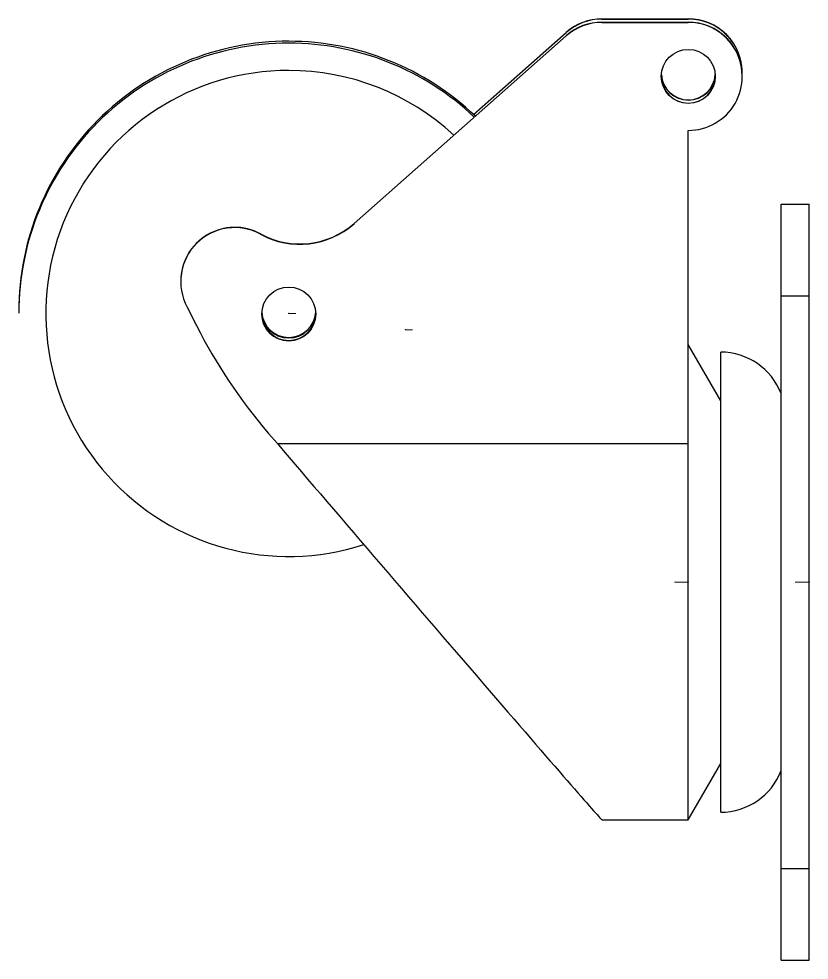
# Model space of a CAD drawing. Header units: millimetres. Extents: x -294 to 2792, y 5 to 1659.
# Drawn here: x -293.65 to -279.01, y 551.1 to 568.53 of the extents above; entities that cross this region are included whole.
import ezdxf

# ---------------------------------------------------------------- set-up
doc = ezdxf.new("R2010")
doc.units = ezdxf.units.MM
doc.header["$PDSIZE"] = -1
doc.layers.get('0').update_dxf_attribs({"lineweight": 18})

msp = doc.modelspace()

# ---------------------------------------------------------------- linework, layer by layer
at = {"color": 7, "linetype": 'Continuous', "lineweight": 25}
for p, q in [((-282.844, 568.534), (-282.844, 568.53)), ((-282.844, 568.534), (-281.245, 568.534)), ((-282.844, 568.53), (-281.245, 568.53)), ((-281.245, 568.53), (-281.245, 568.534)), ((-282.844, 568.473), (-282.844, 568.468)), ((-282.844, 568.473), (-281.245, 568.473)), ((-282.844, 568.468), (-281.245, 568.468)), ((-281.245, 568.468), (-281.245, 568.473)), ((-283.507, 568.222), (-287.435, 564.746)), ((-283.507, 568.217), (-287.435, 564.741)), ((-285.223, 566.765), (-283.507, 568.283)), ((-285.22, 566.762), (-283.507, 568.278)), ((-283.507, 568.278), (-283.507, 568.283)), ((-283.507, 568.217), (-283.507, 568.222)), ((-280.245, 567.53), (-280.245, 567.534)), ((-280.245, 567.468), (-280.245, 567.473)), ((-281.245, 560.668), (-281.245, 566.468)), ((-279.525, 565.102), (-279.005, 565.102)), ((-279.525, 563.402), (-279.525, 565.102)), ((-279.005, 563.402), (-279.005, 565.102)), ((-287.435, 564.741), (-287.435, 564.746)), ((-289.166, 564.546), (-289.166, 564.55)), ((-290.645, 563.673), (-290.645, 563.668)), ((-279.525, 552.802), (-279.525, 563.402)), ((-279.525, 563.402), (-279.005, 563.402)), ((-279.005, 552.802), (-279.005, 563.402)), ((-293.645, 563.12), (-293.645, 563.083)), ((-290.527, 563.196), (-290.356, 562.857)), ((-280.645, 561.462), (-281.245, 562.502)), ((-280.645, 558.102), (-280.645, 562.362)), ((-289.019, 560.857), (-288.857, 560.668)), ((-288.857, 560.668), (-281.245, 560.668)), ((-281.245, 553.702), (-281.245, 560.668)), ((-280.645, 553.842), (-280.645, 558.102)), ((-281.245, 553.702), (-280.645, 554.741)), ((-282.846, 553.702), (-281.245, 553.702)), ((-279.525, 552.802), (-279.005, 552.802)), ((-279.525, 551.102), (-279.525, 552.802)), ((-279.005, 551.102), (-279.005, 552.802)), ((-279.525, 551.102), (-279.005, 551.102))]:
    msp.add_line(p, q, dxfattribs=at)
at = {"color": 7, "linetype": 'Continuous'}
for p, q in [((-288.645, 563.078), (-288.645, 563.081)), ((-288.645, 563.078), (-288.645, 563.081)), ((-288.645, 563.078), (-288.517, 563.078)), ((-288.645, 563.078), (-288.517, 563.078)), ((-286.484, 562.776), (-286.484, 562.778)), ((-286.484, 562.776), (-286.484, 562.778)), ((-286.484, 562.776), (-286.356, 562.776)), ((-286.484, 562.776), (-286.356, 562.776)), ((-279.005, 558.102), (-279.005, 558.23)), ((-279.005, 558.102), (-279.005, 558.23)), ((-281.245, 558.102), (-281.502, 558.102)), ((-281.245, 558.102), (-281.502, 558.102)), ((-281.245, 558.102), (-281.245, 558.103)), ((-281.245, 558.102), (-281.245, 558.103)), ((-279.005, 558.102), (-279.262, 558.102)), ((-279.005, 558.102), (-279.262, 558.102))]:
    msp.add_line(p, q, dxfattribs=at)
at = {"color": 7, "linetype": 'Continuous', "lineweight": 25}
for centre in [(-281.245, 567.468), (-288.645, 563.068)]:
    msp.add_circle(centre, 0.5, dxfattribs=at)
for centre, radius, start, end in [((-282.844, 567.534), 1, 89.9998, 131.502), ((-282.844, 567.53), 1, 89.9998, 131.502), ((-281.245, 567.534), 1, 0.0011, 90.0014), ((-281.245, 567.53), 1, 358.3712, 90.0014), ((-282.844, 567.473), 1, 89.9998, 131.502), ((-282.844, 567.468), 1, 89.9998, 131.502), ((-281.245, 567.473), 1, 0.0011, 90.0014), ((-281.245, 567.468), 1, 269.9981, 90.0019), ((-288.646, 563.12), 5, 89.9987, 179.9988), ((-288.646, 563.083), 5, 89.9987, 179.9988), ((-288.645, 563.119), 5, 46.2746, 90.0002), ((-288.645, 563.083), 5, 46.5898, 90.0003), ((-288.646, 563.078), 4.5, 89.9986, 287.9708), ((-288.645, 563.078), 4.5, 47.2016, 90.0002), ((-281.245, 567.53), 0.5, 183.5434, 356.4566), ((-281.246, 567.473), 0.5, 180.0013, 270.0013), ((-281.246, 567.534), 0.5, 183.8229, 270.0012), ((-281.245, 567.534), 0.5, 269.9988, 356.1771), ((-281.245, 567.473), 0.5, 269.9987, 359.9987), ((-289.646, 563.673), 1, 61.3612, 179.9981), ((-289.646, 563.668), 1, 61.3602, 208.1614), ((-288.44, 565.881), 1.516, 241.3626, 311.5019), ((-288.44, 565.876), 1.516, 241.3626, 311.5019), ((-288.645, 563.13), 0.5, 183.5435, 356.4565), ((-288.645, 563.124), 0.5, 183.2307, 356.7693), ((-288.646, 563.135), 0.5, 183.8229, 270.0012), ((-288.645, 563.135), 0.5, 269.9988, 356.1771), ((-288.645, 563.078), 0.5, 180.002, 359.998), ((-288.646, 563.073), 0.5, 180.0013, 270.0013), ((-288.645, 563.073), 0.5, 269.9987, 359.9987), ((-281.433, 567.372), 10, 206.8391, 220.6569), ((-280.645, 561.162), 1.2, 21.0395, 90), ((-280.645, 555.042), 1.2, 270, 338.9605)]:
    msp.add_arc(centre, radius, start, end, dxfattribs=at)
msp.add_ellipse((-286.624, 558.102), major_axis=(-3.779, 4.4), ratio=0.00464, start_param=0.944149, end_param=3.137608, dxfattribs=at)
at = {"color": 7, "linetype": 'Continuous'}
for p in [(-288.645, 563.078), (-288.645, 563.078), (-286.484, 562.776), (-286.484, 562.776), (-281.245, 558.102), (-281.245, 558.102), (-279.005, 558.102), (-279.005, 558.102)]:
    msp.add_point(p, dxfattribs=at)

doc.saveas('drawing.dxf')
